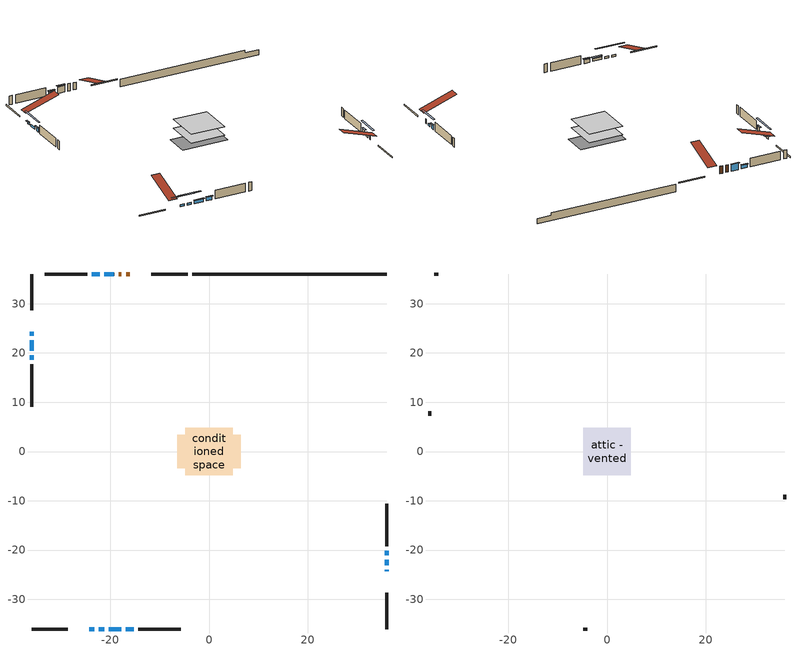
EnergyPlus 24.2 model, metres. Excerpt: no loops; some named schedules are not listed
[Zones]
conditioned space
 floor adiabatic (AdiabaticFloorConstruction): -4.83,-4.83 -4.83,4.83 4.83,4.83 4.83,-4.83 z0.88
 floor foundation (Slab1 construction): -6.42,-3.43 -6.42,3.43 6.42,3.43 6.42,-3.43 z-1.35
 wall outside (RimJoist1 construction): -4.32,36.03 -11.71,36.03 / -36.03,-36.03 -28.64,-36.03 / -36.03,36.03 -36.03,28.64 / 36.03,-36.03 36.03,-28.64 z0.88:1.18
 wall outside (AdiabaticWallConstruction 1): -16.05,36.03 -16.84,36.03 / -17.76,36.03 -18.36,36.03 z0.88:2.91
 wall outside (AdiabaticWallConstruction): 36.03,-24.3 36.03,-23.97 / -36.03,19.52 -36.03,18.61 z0.88:2.1; -36.03,24.3 -36.03,23.46 z0.88:1.52; 36.03,-23.05 36.03,-22 / -24.3,-36.03 -23.26,-36.03 / -22.33,-36.03 -21.29,-36.03 / -36.03,22.54 -36.03,20.45 z0.88:1.44; 36.03,-21.07 36.03,-20.13 z0.88:2.12; -19.28,36.03 -21.27,36.03 z0.88:2.71; -22.19,36.03 -23.77,36.03 z0.88:1.85; -20.36,-36.03 -17.82,-36.03 z0.88:1.69; -16.89,-36.03 -15.31,-36.03 z0.88:1.87
 wall outside (Wall1 construction): -24.7,36.03 -33.31,36.03 / -14.38,-36.03 -5.78,-36.03 / -36.03,17.68 -36.03,9.07 / 36.03,-19.2 36.03,-10.6 z0.88:3.32
 wall foundation (FoundationWall1 construction): -3.39,36.03,-1.35 -3.39,36.03,0.88 32.09,36.03,0.88 32.09,36.03,0.14 36.03,36.03,0.14 36.03,36.03,-1.35
 window (WindowConstruction 7): 36.03,-24.3 36.03,-23.97 z0.88:2.1
 window (WindowConstruction 6): -36.03,24.3 -36.03,23.46 z0.88:1.51
 window (WindowConstruction 8): 36.03,-23.04 36.03,-22 z0.88:1.44
 window (WindowConstruction 9): -24.3,-36.03 -23.26,-36.03 z0.88:1.44
 window (WindowConstruction 10): -22.33,-36.03 -21.29,-36.03 z0.88:1.44
 window (WindowConstruction 11): -36.03,22.54 -36.03,20.45 z0.88:1.44
 window (WindowConstruction): 36.03,-21.07 36.03,-20.13 z0.88:2.12
 window (WindowConstruction 1): -19.28,36.03 -21.27,36.03 z0.88:2.71
 window (WindowConstruction 2): -22.2,36.03 -23.77,36.03 z0.88:1.85
 window (WindowConstruction 3): -20.36,-36.03 -17.82,-36.03 z0.88:1.69
 window (WindowConstruction 4): -16.89,-36.03 -15.31,-36.03 z0.88:1.87
 window (WindowConstruction 5): -36.03,19.52 -36.03,18.61 z0.88:2.1
 door (Door): -16.05,36.03 -16.84,36.03 z0.88:2.91
 door (Door 1): -17.77,36.03 -18.36,36.03 z0.88:2.91
 ceiling adiabatic (AdiabaticFloorConstruction): 4.83,-4.83 4.83,4.83 -4.83,4.83 -4.83,-4.83 z0.88
attic - vented
 floor to conditioned space (Floor1 construction Reversed): -4.83,-4.83 -4.83,4.83 4.83,4.83 4.83,-4.83 z3.32
 wall outside (Wall2 construction): -34.24,36.03 -35.1,36.03 / -4.85,-36.03 -3.98,-36.03 / -36.03,8.14 -36.03,7.28 / 36.03,-9.67 36.03,-8.8 z0.88:3.32
 roof outside (Roof1 construction): -15.12,36.03,3.32 -15.12,26.62,6.45 -12.64,26.62,6.45 -12.64,36.03,3.32; -25.23,-36.03,3.32 -25.23,-26.62,6.45 -27.71,-26.62,6.45 -27.71,-36.03,3.32; -36.03,25.23,3.32 -26.62,25.23,6.45 -26.62,27.71,6.45 -36.03,27.71,3.32; 36.03,-25.23,3.32 26.62,-25.23,6.45 26.62,-27.71,6.45 36.03,-27.71,3.32
shading: -36.03,23.26 -36.03,24.5 -36.44,24.5 -36.44,23.26 z1.72; 36.03,-19.36 36.03,-25.68 36.44,-25.68 36.44,-19.36 z4.08; -20.62,-36.03 -26.94,-36.03 -26.94,-36.44 -20.62,-36.44 z4.08; -18.65,-36.03 -24.97,-36.03 -24.97,-36.44 -18.65,-36.44 z4.08; -36.03,17.81 -36.03,25.18 -36.44,25.18 -36.44,17.81 z4.08; 36.03,-19.93 36.03,-21.27 36.44,-21.27 36.44,-19.93 z2.32; -21.47,36.03 -19.08,36.03 -19.08,36.44 -21.47,36.44 z2.91; -23.97,36.03 -21.99,36.03 -21.99,36.44 -23.97,36.44 z2.05; -17.62,-36.03 -20.56,-36.03 -20.56,-36.44 -17.62,-36.44 z1.9; -15.11,-36.03 -17.09,-36.03 -17.09,-36.44 -15.11,-36.44 z2.07; -36.03,18.41 -36.03,19.72 -36.44,19.72 -36.44,18.41 z2.3
[Building]
Building 1: Terrain=Suburbs
[Site:Location]
Edmonton Intl AP_AB: Latitude {deg}=53.31; Longitude {deg}=-113.58; Time Zone {hr}=-7; Elevation {m}=723; Keep Site Location Information=Yes
[Site:GroundTemperature:Shallow]
-1.56185, -3.61833, -3.78302, -2.80711, 1.11059, 5.01004, 8.39065, 10.5322, 10.7141, 8.97234, 5.67794, 1.89811
[Site:WaterMainsTemperature]
Calculation Method=Schedule; Temperature Schedule=mains temperature schedule
[Material] Roughness=Rough; Thermal Absorptance=0.9
Name | Thickness {m} | Conductivity {W/m-K} | Density {kg/m3} | Specific Heat {J/kg-K} | Solar Absorptance | Visible Absorptance
asphalt or fiberglass shingles | 0.00635 | 0.162714 | 1121.4 | 1465.45 | 0.4 | 0.4
ceiling loosefill ins | 0.0846667 | 0.0480833 | 16.02 | 1046.75 | 0.7 | 0.7
ceiling stud and cavity | 0.1397 | 0.0892432 | 65.682 | 1177.47 | 0.7 | 0.7
concrete 4.0 in. | 0.1016 | 1.803125 | 2242.8 | 837.4 | 0.7 | 0.7
concrete 8.0 in. | 0.2032 | 1.803125 | 2242.8 | 837.4 | 0.7 | 0.7
door material | 0.04445 | 0.053851 | 512.64 | 1214.23 | 0.7 | 0.7
door material 1 | 0.04445 | 0.188738 | 512.64 | 1214.23 | 0.7 | 0.7
exterior vertical ins | 0.0164132 | 0.029427 | 32.04 | 1214.23 | 0.7 | 0.7
floor covering | 0.0127 | 0.0433444 | 54.468 | 1339.84 | 0.6 | 0.6
floor rigid ins; wall rigid ins | 0.512978 | 0.029427 | 32.04 | 1214.23 | 0.7 | 0.7
floor stud and cavity | 0.1397 | 1.75129 | 37.0049 | 1207.88 | 0.7 | 0.7
furniture material conditioned space 1 | 0.1524 | 0.115458 | 640.8 | 1214.23 | 0.6 | 0.6
gypsum board | 0.0127 | 0.160291 | 801 | 837.4 | 0.6 | 0.6
gypsum board 1 | 0.0127 | 0.160291 | 801 | 837.4 | 0.7 | 0.7
osb sheathing 0.5 in. | 0.0127 | 0.115458 | 512.64 | 1214.23 | 0.7 | 0.7
osb sheathing 0.75 in. | 0.01905 | 0.115458 | 512.64 | 1214.23 | 0.7 | 0.7
osb sheathing 2.0 in. | 0.0508 | 0.115458 | 512.64 | 1214.23 | 0.7 | 0.7
rim joist stud and cavity | 0.0508 | 0.0314757 | 125.044 | 1163.47 | 0.6 | 0.6
wall stud and cavity | 0.1397 | 0.100302 | 139.0536 | 1170.24 | 0.7 | 0.7
wall stud and cavity 1 | 0.0889 | 6.1454 | 50.32683 | 1063.81 | 0.6 | 0.6
wall stud and cavity 2 | 0.0889 | 0.380278 | 52.3479 | 1209.89 | 0.7 | 0.7
wall stud and cavity 3 | 0.0889 | 0.391764 | 83.0341 | 1211.67 | 0.7 | 0.7
wood siding | 0.0254 | 0.102417 | 544.68 | 1172.36 | 0.4 | 0.4
wood siding 1 | 0.00254 | 0.102417 | 544.68 | 1172.36 | 0.4 | 0.4
wood siding 2; wood siding 3; wood siding 4 | 0.0254 | 0.102417 | 544.68 | 1172.36 | 0.7 | 0.7
[WindowMaterial:SimpleGlazingSystem]
Name | U-Factor {W/m2-K} | Solar Heat Gain Coefficient
WindowMaterial | 1.87771 | 0.49
WindowMaterial 1 | 1.802765 | 0.51
WindowMaterial 2 | 1.93506 | 0.48
WindowMaterial 3 | 1.91689 | 0.48
WindowMaterial 4 | 1.82377 | 0.51
WindowMaterial 5 | 1.76415 | 0.55
WindowMaterial 6 | 2.083826 | 0.43
WindowMaterial 7 | 5.243633 | 0.66
WindowMaterial 8 | 3.26542 | 0.47
WindowMaterial 9 | 5.36174 | 0.68
[Construction]
AdiabaticFloorConstruction: floor stud and cavity, floor rigid ins, osb sheathing 0.75 in., floor covering
AdiabaticWallConstruction: wood siding 3, wall rigid ins, wall stud and cavity 2, gypsum board
AdiabaticWallConstruction 1: wood siding 4, wall rigid ins, wall stud and cavity 2, gypsum board
Door: door material
Door 1: door material 1
Floor1 construction Reversed: gypsum board, ceiling stud and cavity, ceiling loosefill ins
FoundationWall1 construction: concrete 8.0 in., gypsum board 1
furniture construction conditioned space 1: furniture material conditioned space 1
PartitionWallConstruction: gypsum board, wall stud and cavity 3, gypsum board
RimJoist1 construction: wood siding 2, osb sheathing 2.0 in., rim joist stud and cavity
Roof1 construction: asphalt or fiberglass shingles
Slab1 construction: concrete 4.0 in.
Wall1 construction: wood siding, osb sheathing 0.5 in., wall stud and cavity, gypsum board
Wall2 construction: wood siding 1, wall stud and cavity 1
WindowConstruction: WindowMaterial
WindowConstruction 1: WindowMaterial 1
WindowConstruction 10; WindowConstruction 8: WindowMaterial 8
WindowConstruction 11; WindowConstruction 9: WindowMaterial 9
WindowConstruction 2: WindowMaterial 2
WindowConstruction 3: WindowMaterial 3
WindowConstruction 4: WindowMaterial 4
WindowConstruction 5: WindowMaterial 5
WindowConstruction 6: WindowMaterial 6
WindowConstruction 7: WindowMaterial 7
[Zone] Multiplier=1; Part of Total Floor Area=Yes
Name | Volume {m3}
attic - vented | 47.4746
conditioned space | 444.8
[Space]
Name | Zone | Volume {m3}
attic - vented 1 | attic - vented | 47.4746
conditioned space 1 | conditioned space | 444.8
[ZoneInfiltration:EffectiveLeakageArea]
infil attic - vented 1: Zone or Space=attic - vented 1; Schedule=Always On Discrete; Effective Air Leakage Area {cm2}=3244.17; Stack Coefficient=0.000387601; Wind Coefficient=1.33019e-05
[ZoneMixing]
whole house fan mix: Zone or Space=attic - vented; Schedule=Always On Continuous; Design Flow Rate Calculation Method=Flow/Zone; Design Flow Rate {m3/s}=0; Source Zone or Space=conditioned space
[SurfaceProperty:ExposedFoundationPerimeter]
Slab1: Exposed Perimeter Calculation Method=TotalExposedPerimeter; Total Exposed Perimeter {m}=39.422
[InternalMass] Zone or ZoneList=conditioned space; Space or SpaceList=conditioned space 1
Name | Construction | Surface Area {m2}
furniture mass conditioned space 1 | furniture construction conditioned space 1 | 72.6
partition wall mass | PartitionWallConstruction | 181.5
[Lights]
interior lighting: Zone or ZoneList or Space or SpaceList=conditioned space 1; Schedule=interior lighting schedule; Design Level Calculation Method=LightingLevel; Lighting Level {W}=343.2; Return Air Fraction=0; Fraction Radiant=0.6; Fraction Visible=0.2; Fraction Replaceable=1
[People]
occupants: Zone or ZoneList or Space or SpaceList=conditioned space 1; Number of People Schedule=occupants schedule; Number of People Calculation Method=People; Number of People=3; Fraction Radiant=0.314171; Sensible Heat Fraction=0.56303; Activity Level Schedule=occupants activity schedule; Carbon Dioxide Generation Rate {m3/s-W}=0; Enable ASHRAE 55 Comfort Warnings=No; Mean Radiant Temperature Calculation Type=EnclosureAveraged
[ElectricEquipment] Zone or ZoneList or Space or SpaceList=conditioned space 1; Design Level Calculation Method=EquipmentLevel
Name | Schedule | Design Level {W} | Fraction Latent | Fraction Radiant | Fraction Lost
clothes dryer | clothes dryer schedule | 140.772 | 0.015 | 0.081 | 0.85
clothes washer | clothes washer schedule | 32.1985 | 0.03 | 0.162 | 0.7
cooking range | cooking range schedule | 215.147 | 0.08 | 0.432 | 0.2
dishwasher | dishwasher schedule | 66.8632 | 0.3 | 0.18 | 0.4
fridge | fridge schedule | 72.9452 | 0 | 0.6 | 0
mech vent bath fan 0 | mech vent bath fan 0 schedule | 50.2 | 0 | 0 | 1
mech vent bath fan 1 | mech vent bath fan 1 schedule | 50.2 | 0 | 0 | 1
mech vent house fan | mech vent house fan schedule | 0 | 0 | 0 | 1
mech vent house fan cfis | mech vent house fan cfis schedule | 0 | 0 | 0 | 0
mech vent range fan 0 | mech vent range fan 0 schedule | 57 | 0 | 0 | 1
misc plug loads | misc plug loads schedule | 494.7 | 0.045 | 0.513 | 0.1
whole house fan | Always On Discrete | 0 | 0 | 0 | 1
[OtherEquipment] Zone or ZoneList or Space or SpaceList=conditioned space 1; Design Level Calculation Method=EquipmentLevel
Name | Fuel Type | Schedule | Design Level {W} | Fraction Latent | Fraction Radiant | Fraction Lost
clothes dryer 1 | Electricity | clothes dryer schedule | 0 | 0.015 | 0.081 | 0.85
cooking range 1 | Electricity | cooking range schedule | 0 | 0.08 | 0.432 | 0.2
general water use latent | None | general water use schedule | 62.594 | 1 | 0 | 0
general water use sensible | None | general water use schedule | -61.6891 | 0 | 0.6 | 0
mech vent house fan latent load | None | Always On Discrete | 0 | 1 | 0 | 0
mech vent house fan sensible load | None | Always On Discrete | 0 | 0 | 0 | 0
water heater energy adjustment1 | NaturalGas | Always On Discrete | 0.01 | 0 | 0 | 1
[ZoneInfiltration:DesignFlowRate] Zone or ZoneList or Space or SpaceList=conditioned space 1; Schedule=Always On Discrete; Design Flow Rate Calculation Method=Flow/Zone; Design Flow Rate {m3/s}=0
infil flow; natural vent flow; whole house fan flow
[AvailabilityManager:Scheduled]
furnace airloop Availability Manager: Schedule=Always On Discrete
[Foundation:Kiva]
Foundation Kiva 1: Initial Indoor Air Temperature {C}=18; Wall Height Above Grade {m}=0.880019; Wall Depth Below Slab {m}=0.2032; Custom Block Material Name 1=exterior vertical ins; Custom Block Depth 1 {m}=2.23001; Custom Block X Position 1 {m}=0.2159; Custom Block Z Position 1 {m}=0
[Foundation:Kiva:Settings]
Soil Conductivity {W/m-K}=0.849921; Soil Density {kg/m3}=1842.3; Soil Specific Heat {J/kg-K}=418.7; Ground Solar Absorptivity=0.9; Ground Thermal Absorptivity=0.9; Ground Surface Roughness {m}=0.03; Far-Field Width {m}=40; Deep-Ground Boundary Condition=ZeroFlux; Deep-Ground Depth {m}=40; Minimum Cell Dimension {m}=0.2; Maximum Cell Growth Coefficient=3; Simulation Timestep=Timestep
[Exterior:Lights]
exterior lighting: Schedule=exterior lighting schedule; Design Level {W}=75.6
[EnergyManagementSystem:GlobalVariable]
furnace_airloop_Fan_RTF
infil_program_Qfan
infil_program_Qinf
natural_vent_program_Qnv
natural_vent_program_Qwhf
[EnergyManagementSystem:Sensor]
Name | Output:Variable or Output:Meter Index Key | Output:Variable or Output:Meter
airflow_gain | infil flow | Infiltration Sensible Heat Gain Energy
airflow_gain_1 | natural vent flow | Infiltration Sensible Heat Gain Energy
airflow_gain_2 | whole house fan flow | Infiltration Sensible Heat Gain Energy
airflow_loss | infil flow | Infiltration Sensible Heat Loss Energy
airflow_loss_1 | natural vent flow | Infiltration Sensible Heat Loss Energy
airflow_loss_2 | whole house fan flow | Infiltration Sensible Heat Loss Energy
clg_load_cond |  | Cooling:EnergyTransfer:Zone:CONDITIONED SPACE
clg_sp_s; clg_sp_s_1 | cooling setpoint | Schedule Value
clothes_dryer_exhaust_0_sch_s | clothes dryer exhaust 0 schedule | Schedule Value
cool_season | cooling season schedule | Schedule Value
htg_load_cond |  | Heating:EnergyTransfer:Zone:CONDITIONED SPACE
htg_sp_s; htg_sp_s_1 | heating setpoint | Schedule Value
ig_ee_conv | clothes dryer | Electric Equipment Convective Heating Energy
ig_ee_conv_2 | cooking range | Electric Equipment Convective Heating Energy
ig_ee_conv_4 | fridge | Electric Equipment Convective Heating Energy
ig_ee_conv_5 | misc plug loads | Electric Equipment Convective Heating Energy
ig_ee_conv_6 | whole house fan | Electric Equipment Convective Heating Energy
ig_ee_rad | clothes dryer | Electric Equipment Radiant Heating Energy
ig_ee_rad_2 | cooking range | Electric Equipment Radiant Heating Energy
ig_ee_rad_4 | fridge | Electric Equipment Radiant Heating Energy
ig_ee_rad_5 | misc plug loads | Electric Equipment Radiant Heating Energy
ig_ee_rad_6 | whole house fan | Electric Equipment Radiant Heating Energy
ig_lgt_conv | interior lighting | Lights Convective Heating Energy
ig_lgt_rad | interior lighting | Lights Radiant Heating Energy
ig_lgt_vis | interior lighting | Lights Visible Radiation Heating Energy
ig_oe_conv | clothes dryer 1 | Other Equipment Convective Heating Energy
ig_oe_conv_1 | cooking range 1 | Other Equipment Convective Heating Energy
ig_oe_conv_2 | general water use latent | Other Equipment Convective Heating Energy
ig_oe_conv_3 | general water use sensible | Other Equipment Convective Heating Energy
ig_oe_conv_4 | water heater energy adjustment1 | Other Equipment Convective Heating Energy
ig_oe_rad | clothes dryer 1 | Other Equipment Radiant Heating Energy
ig_oe_rad_1 | cooking range 1 | Other Equipment Radiant Heating Energy
ig_oe_rad_2 | general water use latent | Other Equipment Radiant Heating Energy
ig_oe_rad_3 | general water use sensible | Other Equipment Radiant Heating Energy
ig_oe_rad_4 | water heater energy adjustment1 | Other Equipment Radiant Heating Energy
ig_ppl_conv | occupants | People Convective Heating Energy
ig_ppl_rad | occupants | People Radiant Heating Energy
im_conv | furniture mass conditioned space 1 | Surface Inside Face Convection Heat Gain Energy
im_conv_1 | partition wall mass | Surface Inside Face Convection Heat Gain Energy
im_ig | furniture mass conditioned space 1 | Surface Inside Face Internal Gains Radiation Heat Gain Energy
im_ig_1 | partition wall mass | Surface Inside Face Internal Gains Radiation Heat Gain Energy
im_lgt | furniture mass conditioned space 1 | Surface Inside Face Lights Radiation Heat Gain Energy
im_lgt_1 | partition wall mass | Surface Inside Face Lights Radiation Heat Gain Energy
im_sol | furniture mass conditioned space 1 | Surface Inside Face Solar Radiation Heat Gain Energy
im_sol_1 | partition wall mass | Surface Inside Face Solar Radiation Heat Gain Energy
im_surf | furniture mass conditioned space 1 | Surface Inside Face Net Surface Thermal Radiation Heat Gain Energy
im_surf_1 | partition wall mass | Surface Inside Face Net Surface Thermal Radiation Heat Gain Energy
mech_vent_bath_fan_0_sch_s | mech vent bath fan 0 schedule | Schedule Value
mech_vent_bath_fan_1_sch_s | mech vent bath fan 1 schedule | Schedule Value
mech_vent_range_fan_0_sch_s | mech vent range fan 0 schedule | Schedule Value
mv_conv | mech vent bath fan 0 | Electric Equipment Convective Heating Energy
mv_conv_1 | mech vent bath fan 1 | Electric Equipment Convective Heating Energy
mv_conv_2 | mech vent house fan | Electric Equipment Convective Heating Energy
mv_conv_3 | mech vent house fan cfis | Electric Equipment Convective Heating Energy
mv_conv_4 | mech vent range fan 0 | Electric Equipment Convective Heating Energy
mv_conv_5 | mech vent house fan latent load | Other Equipment Convective Heating Energy
mv_conv_6 | mech vent house fan sensible load | Other Equipment Convective Heating Energy
mv_rad | mech vent bath fan 0 | Electric Equipment Radiant Heating Energy
mv_rad_1 | mech vent bath fan 1 | Electric Equipment Radiant Heating Energy
mv_rad_2 | mech vent house fan | Electric Equipment Radiant Heating Energy
mv_rad_3 | mech vent house fan cfis | Electric Equipment Radiant Heating Energy
mv_rad_4 | mech vent range fan 0 | Electric Equipment Radiant Heating Energy
mv_rad_5 | mech vent house fan latent load | Other Equipment Radiant Heating Energy
mv_rad_6 | mech vent house fan sensible load | Other Equipment Radiant Heating Energy
natural_vent_s | natural vent schedule | Schedule Value
out_pb_s |  | Site Outdoor Air Barometric Pressure
out_wt_s |  | Site Outdoor Air Humidity Ratio
site_vw_s |  | Site Wind Speed
ss_back_out | Window1 | Surface Window Shortwave from Zone Back Out Window Heat Transfer Rate
ss_back_out_1 | Window10 | Surface Window Shortwave from Zone Back Out Window Heat Transfer Rate
ss_back_out_10 | Window8 | Surface Window Shortwave from Zone Back Out Window Heat Transfer Rate
ss_back_out_11 | Window9 | Surface Window Shortwave from Zone Back Out Window Heat Transfer Rate
ss_back_out_2 | Window11 | Surface Window Shortwave from Zone Back Out Window Heat Transfer Rate
ss_back_out_3 | Window12 | Surface Window Shortwave from Zone Back Out Window Heat Transfer Rate
ss_back_out_4 | Window13 | Surface Window Shortwave from Zone Back Out Window Heat Transfer Rate
ss_back_out_5 | Window14 | Surface Window Shortwave from Zone Back Out Window Heat Transfer Rate
ss_back_out_6 | Window2 | Surface Window Shortwave from Zone Back Out Window Heat Transfer Rate
ss_back_out_7 | Window3 | Surface Window Shortwave from Zone Back Out Window Heat Transfer Rate
ss_back_out_8 | Window5 | Surface Window Shortwave from Zone Back Out Window Heat Transfer Rate
ss_back_out_9 | Window6 | Surface Window Shortwave from Zone Back Out Window Heat Transfer Rate
ss_conv | Door1 | Surface Inside Face Convection Heat Gain Energy
ss_conv_1 | Door2 | Surface Inside Face Convection Heat Gain Energy
ss_conv_10 | Window5 | Surface Inside Face Convection Heat Gain Energy
ss_conv_11 | Window6 | Surface Inside Face Convection Heat Gain Energy
ss_conv_12 | Window8 | Surface Inside Face Convection Heat Gain Energy
ss_conv_13 | Window9 | Surface Inside Face Convection Heat Gain Energy
ss_conv_2 | Window1 | Surface Inside Face Convection Heat Gain Energy
ss_conv_3 | Window10 | Surface Inside Face Convection Heat Gain Energy
ss_conv_4 | Window11 | Surface Inside Face Convection Heat Gain Energy
ss_conv_5 | Window12 | Surface Inside Face Convection Heat Gain Energy
ss_conv_6 | Window13 | Surface Inside Face Convection Heat Gain Energy
ss_conv_7 | Window14 | Surface Inside Face Convection Heat Gain Energy
ss_conv_8 | Window2 | Surface Inside Face Convection Heat Gain Energy
ss_conv_9 | Window3 | Surface Inside Face Convection Heat Gain Energy
ss_ig | Door1 | Surface Inside Face Internal Gains Radiation Heat Gain Energy
ss_ig_1 | Door2 | Surface Inside Face Internal Gains Radiation Heat Gain Energy
ss_ig_10 | Window5 | Surface Inside Face Internal Gains Radiation Heat Gain Energy
ss_ig_11 | Window6 | Surface Inside Face Internal Gains Radiation Heat Gain Energy
ss_ig_12 | Window8 | Surface Inside Face Internal Gains Radiation Heat Gain Energy
ss_ig_13 | Window9 | Surface Inside Face Internal Gains Radiation Heat Gain Energy
ss_ig_2 | Window1 | Surface Inside Face Internal Gains Radiation Heat Gain Energy
ss_ig_3 | Window10 | Surface Inside Face Internal Gains Radiation Heat Gain Energy
ss_ig_4 | Window11 | Surface Inside Face Internal Gains Radiation Heat Gain Energy
ss_ig_5 | Window12 | Surface Inside Face Internal Gains Radiation Heat Gain Energy
ss_ig_6 | Window13 | Surface Inside Face Internal Gains Radiation Heat Gain Energy
ss_ig_7 | Window14 | Surface Inside Face Internal Gains Radiation Heat Gain Energy
ss_ig_8 | Window2 | Surface Inside Face Internal Gains Radiation Heat Gain Energy
ss_ig_9 | Window3 | Surface Inside Face Internal Gains Radiation Heat Gain Energy
ss_lgt | Door1 | Surface Inside Face Lights Radiation Heat Gain Energy
ss_lgt_1 | Door2 | Surface Inside Face Lights Radiation Heat Gain Energy
ss_sol | Door1 | Surface Inside Face Solar Radiation Heat Gain Energy
ss_sol_1 | Door2 | Surface Inside Face Solar Radiation Heat Gain Energy
ss_surf | Door1 | Surface Inside Face Net Surface Thermal Radiation Heat Gain Energy
ss_surf_1 | Door2 | Surface Inside Face Net Surface Thermal Radiation Heat Gain Energy
ss_surf_10 | Window5 | Surface Inside Face Net Surface Thermal Radiation Heat Gain Energy
ss_surf_11 | Window6 | Surface Inside Face Net Surface Thermal Radiation Heat Gain Energy
ss_surf_12 | Window8 | Surface Inside Face Net Surface Thermal Radiation Heat Gain Energy
ss_surf_13 | Window9 | Surface Inside Face Net Surface Thermal Radiation Heat Gain Energy
ss_surf_2 | Window1 | Surface Inside Face Net Surface Thermal Radiation Heat Gain Energy
ss_surf_3 | Window10 | Surface Inside Face Net Surface Thermal Radiation Heat Gain Energy
ss_surf_4 | Window11 | Surface Inside Face Net Surface Thermal Radiation Heat Gain Energy
ss_surf_5 | Window12 | Surface Inside Face Net Surface Thermal Radiation Heat Gain Energy
ss_surf_6 | Window13 | Surface Inside Face Net Surface Thermal Radiation Heat Gain Energy
ss_surf_7 | Window14 | Surface Inside Face Net Surface Thermal Radiation Heat Gain Energy
ss_surf_8 | Window2 | Surface Inside Face Net Surface Thermal Radiation Heat Gain Energy
ss_surf_9 | Window3 | Surface Inside Face Net Surface Thermal Radiation Heat Gain Energy
ss_trans_in | Window1 | Surface Window Transmitted Solar Radiation Rate
ss_trans_in_1 | Window10 | Surface Window Transmitted Solar Radiation Rate
ss_trans_in_10 | Window8 | Surface Window Transmitted Solar Radiation Rate
ss_trans_in_11 | Window9 | Surface Window Transmitted Solar Radiation Rate
ss_trans_in_2 | Window11 | Surface Window Transmitted Solar Radiation Rate
ss_trans_in_3 | Window12 | Surface Window Transmitted Solar Radiation Rate
ss_trans_in_4 | Window13 | Surface Window Transmitted Solar Radiation Rate
ss_trans_in_5 | Window14 | Surface Window Transmitted Solar Radiation Rate
ss_trans_in_6 | Window2 | Surface Window Transmitted Solar Radiation Rate
ss_trans_in_7 | Window3 | Surface Window Transmitted Solar Radiation Rate
ss_trans_in_8 | Window5 | Surface Window Transmitted Solar Radiation Rate
ss_trans_in_9 | Window6 | Surface Window Transmitted Solar Radiation Rate
ss_trans_out | Window1 | Surface Inside Face Initial Transmitted Diffuse Transmitted Out Window Solar Radiation Rate
ss_trans_out_1 | Window10 | Surface Inside Face Initial Transmitted Diffuse Transmitted Out Window Solar Radiation Rate
ss_trans_out_10 | Window8 | Surface Inside Face Initial Transmitted Diffuse Transmitted Out Window Solar Radiation Rate
ss_trans_out_11 | Window9 | Surface Inside Face Initial Transmitted Diffuse Transmitted Out Window Solar Radiation Rate
ss_trans_out_2 | Window11 | Surface Inside Face Initial Transmitted Diffuse Transmitted Out Window Solar Radiation Rate
ss_trans_out_3 | Window12 | Surface Inside Face Initial Transmitted Diffuse Transmitted Out Window Solar Radiation Rate
ss_trans_out_4 | Window13 | Surface Inside Face Initial Transmitted Diffuse Transmitted Out Window Solar Radiation Rate
ss_trans_out_5 | Window14 | Surface Inside Face Initial Transmitted Diffuse Transmitted Out Window Solar Radiation Rate
ss_trans_out_6 | Window2 | Surface Inside Face Initial Transmitted Diffuse Transmitted Out Window Solar Radiation Rate
ss_trans_out_7 | Window3 | Surface Inside Face Initial Transmitted Diffuse Transmitted Out Window Solar Radiation Rate
ss_trans_out_8 | Window5 | Surface Inside Face Initial Transmitted Diffuse Transmitted Out Window Solar Radiation Rate
